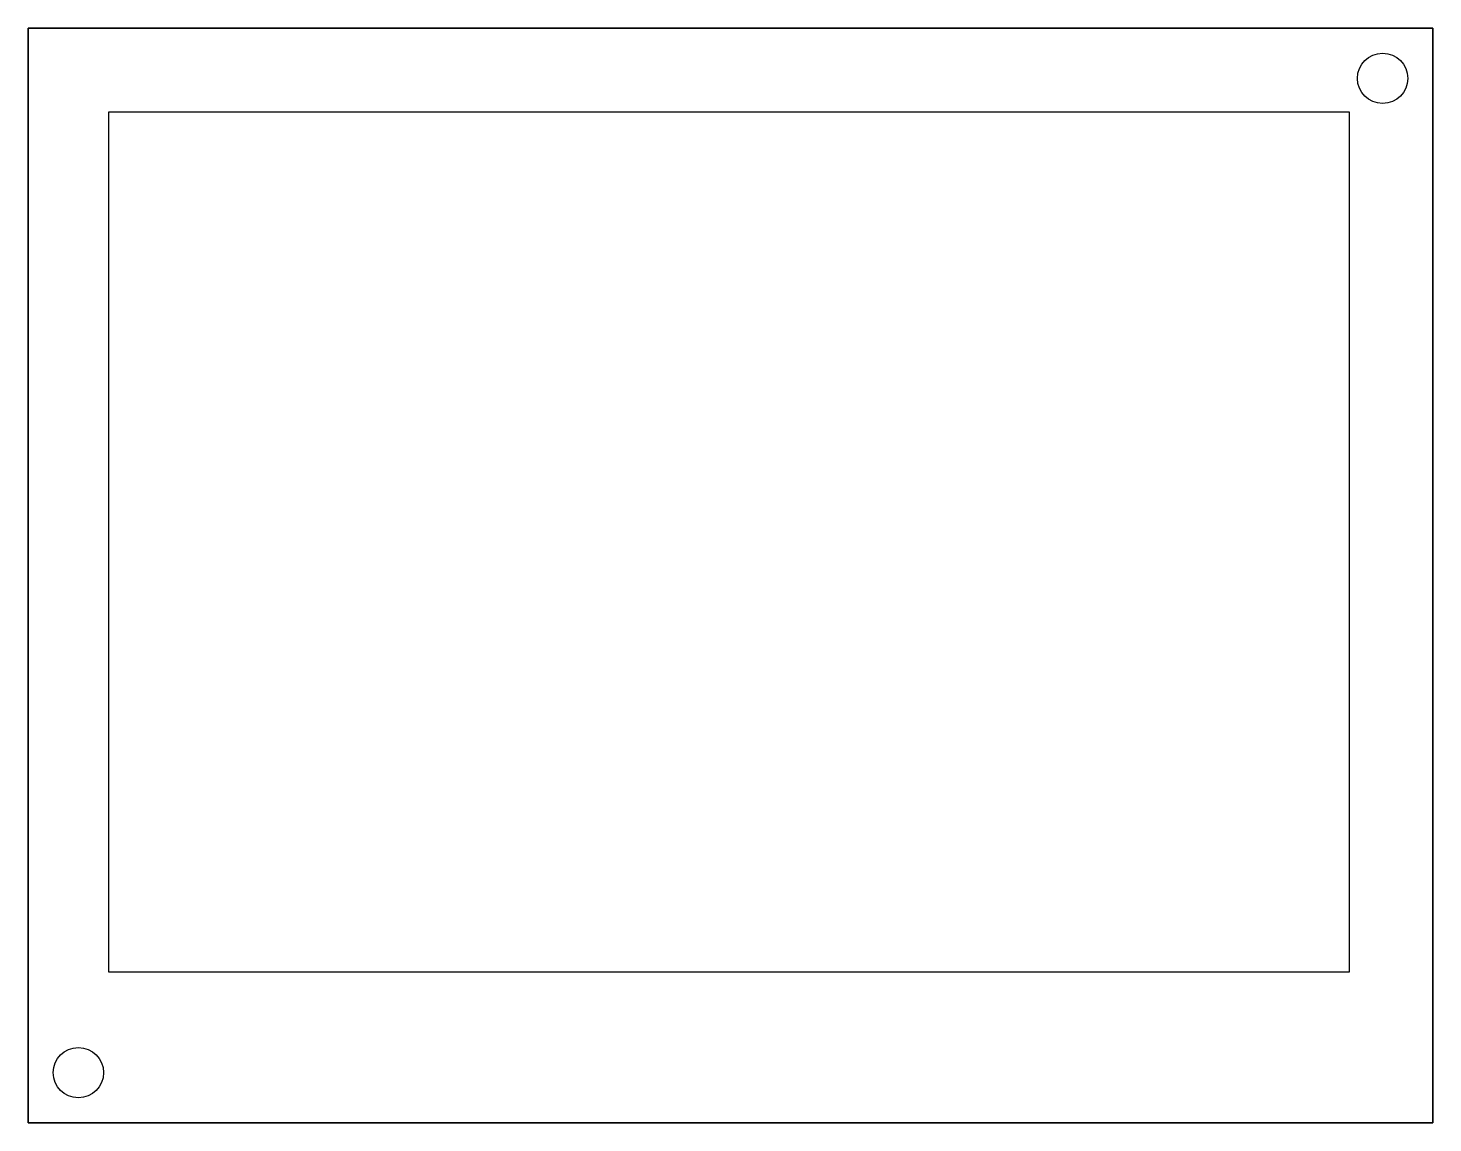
# Model space of a CAD drawing. Header units: millimetres. Extents: x -78.8 to 5, y -60.3 to 5.
import ezdxf

# ---------------------------------------------------------------- set-up
doc = ezdxf.new("R2010")
doc.units = ezdxf.units.MM
doc.layers.get('0').update_dxf_attribs({"linetype": 'CONTINUOUS'})

msp = doc.modelspace()

# ---------------------------------------------------------------- linework, layer by layer
for p, q in [((5, 5), (-78.82, 5)), ((-78.82, 5), (-78.82, -60.33)), ((5, -60.33), (5, 5)), ((-78.82, -60.33), (5, -60.33)), ((-78.82, -60.33), (5, -60.33))]:
    msp.add_line(p, q)
for points in [[(5, 5), (5, -60.33), (-78.82, -60.33), (-78.82, 5)], [(-74, 0), (0, 0), (0, -51.33), (-74, -51.33)]]:
    msp.add_lwpolyline(points, close=True)
for centre in [(2, 2), (2, 2), (-75.82, -57.33), (-75.82, -57.33)]:
    msp.add_circle(centre, 1.5)

doc.saveas('drawing.dxf')
